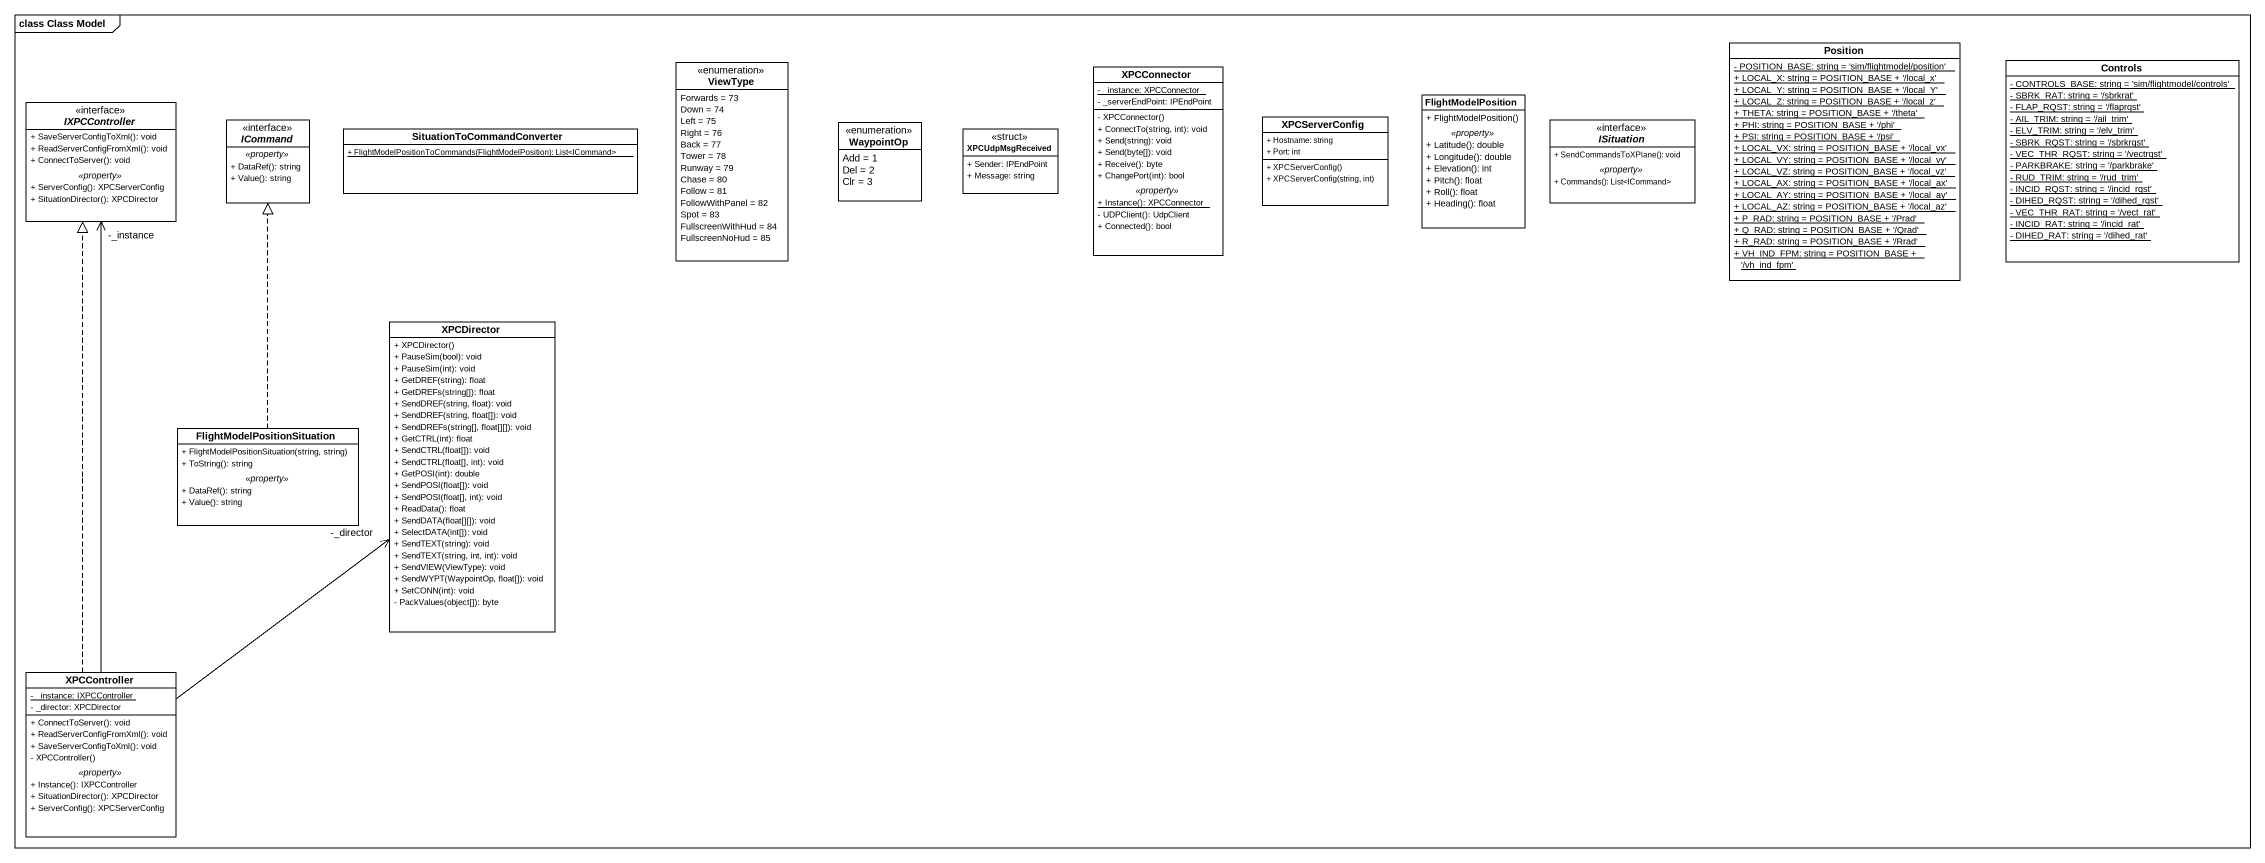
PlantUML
@startuml
mainframe class Class Model
hide circle
hide empty members
skinparam classAttributeIconSize 0
enum ViewType {
  Forwards = 73
  Down = 74
  Left = 75
  Right = 76
  Back = 77
  Tower = 78
  Runway = 79
  Chase = 80
  Follow = 81
  FollowWithPanel = 82
  Spot = 83
  FullscreenWithHud = 84
  FullscreenNoHud = 85
}
class XPCConnector {
  {static} - _instance: XPCConnector
  - _serverEndPoint: IPEndPoint
  --
  - XPCConnector()
  + ConnectTo(string, int): void
  + Send(string): void
  + Send(byte[]): void
  + Receive(): byte
  + ChangePort(int): bool
  .. <<property>> ..
  {static} + Instance(): XPCConnector
  - UDPClient(): UdpClient
  + Connected(): bool
}
class Position {
  {static} - POSITION_BASE: string = 'sim/flightmodel/position'
  {static} + LOCAL_X: string = POSITION_BASE + '/local_x'
  {static} + LOCAL_Y: string = POSITION_BASE + '/local_Y'
  {static} + LOCAL_Z: string = POSITION_BASE + '/local_z'
  {static} + THETA: string = POSITION_BASE + '/theta'
  {static} + PHI: string = POSITION_BASE + '/phi'
  {static} + PSI: string = POSITION_BASE + '/psi'
  {static} + LOCAL_VX: string = POSITION_BASE + '/local_vx'
  {static} + LOCAL_VY: string = POSITION_BASE + '/local_vy'
  {static} + LOCAL_VZ: string = POSITION_BASE + '/local_vz'
  {static} + LOCAL_AX: string = POSITION_BASE + '/local_ax'
  {static} + LOCAL_AY: string = POSITION_BASE + '/local_ay'
  {static} + LOCAL_AZ: string = POSITION_BASE + '/local_az'
  {static} + P_RAD: string = POSITION_BASE + '/Prad'
  {static} + Q_RAD: string = POSITION_BASE + '/Qrad'
  {static} + R_RAD: string = POSITION_BASE + '/Rrad'
  {static} + VH_IND_FPM: string = POSITION_BASE + '/vh_ind_fpm'
}
class Controls {
  {static} - CONTROLS_BASE: string = 'sim/flightmodel/controls'
  {static} - SBRK_RAT: string = '/sbrkrat'
  {static} - FLAP_RQST: string = '/flaprqst'
  {static} - AIL_TRIM: string = '/ail_trim'
  {static} - ELV_TRIM: string = '/elv_trim'
  {static} - SBRK_RQST: string = '/sbrkrqst'
  {static} - VEC_THR_RQST: string = '/vectrqst'
  {static} - PARKBRAKE: string = '/parkbrake'
  {static} - RUD_TRIM: string = '/rud_trim'
  {static} - INCID_RQST: string = '/incid_rqst'
  {static} - DIHED_RQST: string = '/dihed_rqst'
  {static} - VEC_THR_RAT: string = '/vect_rat'
  {static} - INCID_RAT: string = '/incid_rat'
  {static} - DIHED_RAT: string = '/dihed_rat'
}
interface IXPCController {
  + SaveServerConfigToXml(): void
  + ReadServerConfigFromXml(): void
  + ConnectToServer(): void
  .. <<property>> ..
  + ServerConfig(): XPCServerConfig
  + SituationDirector(): XPCDirector
}
class XPCServerConfig {
  + Hostname: string
  + Port: int
  + XPCServerConfig()
  + XPCServerConfig(string, int)
}
class FlightModelPosition {
  + FlightModelPosition()
  .. <<property>> ..
  + Latitude(): double
  + Longitude(): double
  + Elevation(): int
  + Pitch(): float
  + Roll(): float
  + Heading(): float
}
interface ICommand {
  .. <<property>> ..
  + DataRef(): string
  + Value(): string
}
class SituationToCommandConverter {
  {static} + FlightModelPositionToCommands(FlightModelPosition): List<ICommand>
}
enum WaypointOp {
  Add = 1
  Del = 2
  Clr = 3
}
class XPCUdpMsgReceived <<struct>> {
  + Sender: IPEndPoint
  + Message: string
}
interface ISituation {
  + SendCommandsToXPlane(): void
  .. <<property>> ..
  + Commands(): List<ICommand>
}
class XPCDirector {
  + XPCDirector()
  + PauseSim(bool): void
  + PauseSim(int): void
  + GetDREF(string): float
  + GetDREFs(string[]): float
  + SendDREF(string, float): void
  + SendDREF(string, float[]): void
  + SendDREFs(string[], float[][]): void
  + GetCTRL(int): float
  + SendCTRL(float[]): void
  + SendCTRL(float[], int): void
  + GetPOSI(int): double
  + SendPOSI(float[]): void
  + SendPOSI(float[], int): void
  + ReadData(): float
  + SendDATA(float[][]): void
  + SelectDATA(int[]): void
  + SendTEXT(string): void
  + SendTEXT(string, int, int): void
  + SendVIEW(ViewType): void
  + SendWYPT(WaypointOp, float[]): void
  + SetCONN(int): void
  - PackValues(object[]): byte
}
class FlightModelPositionSituation {
  + FlightModelPositionSituation(string, string)
  + ToString(): string
  .. <<property>> ..
  + DataRef(): string
  + Value(): string
}
class XPCController {
  {static} - _instance: IXPCController
  - _director: XPCDirector
  --
  + ConnectToServer(): void
  + ReadServerConfigFromXml(): void
  + SaveServerConfigToXml(): void
  - XPCController()
  .. <<property>> ..
  + Instance(): IXPCController
  + SituationDirector(): XPCDirector
  + ServerConfig(): XPCServerConfig
}
FlightModelPositionSituation .up.|> ICommand
XPCController -up-> "-_instance" IXPCController
XPCController .up.|> IXPCController
XPCController -up-> "-_director" XPCDirector
@enduml
